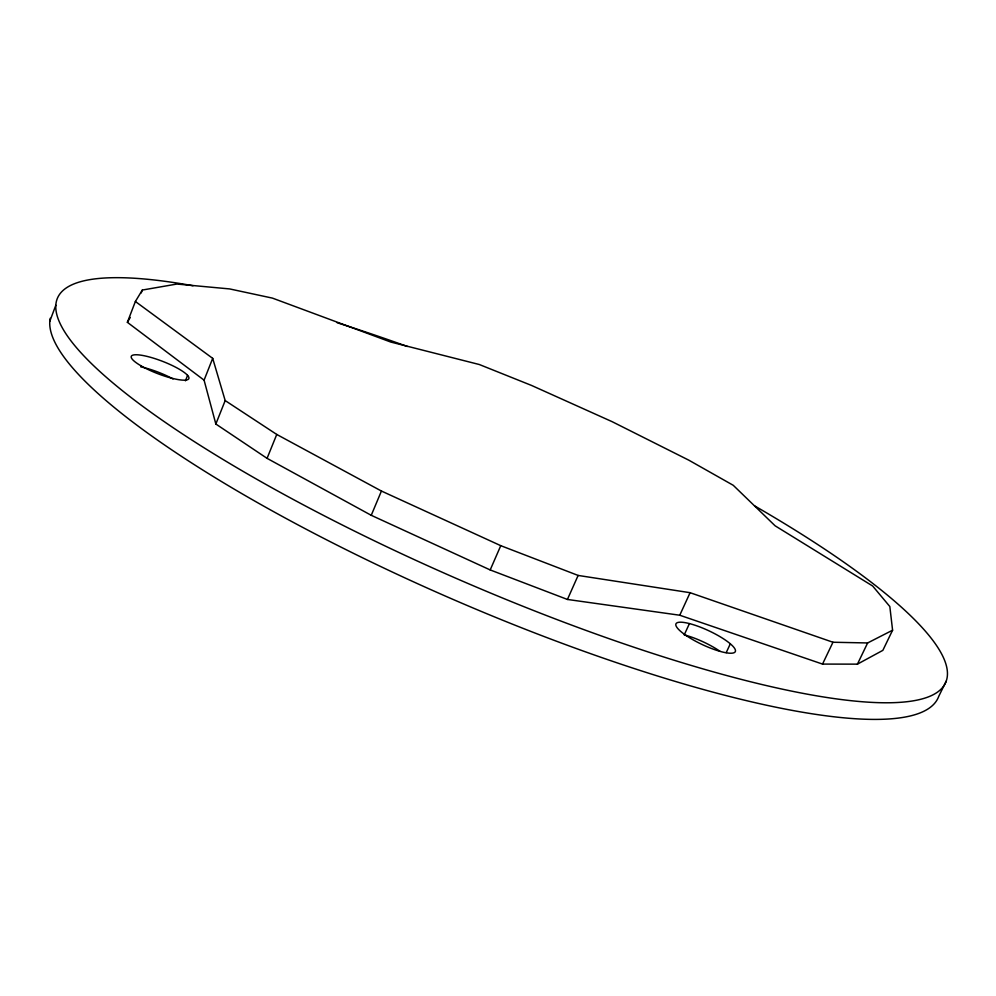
<?xml version="1.0" encoding="UTF-8"?>
<svg xmlns="http://www.w3.org/2000/svg" width="996" height="996" viewBox="0 0 996 996"><rect width="100%" height="100%" fill="white"/><g stroke="black" fill="none" stroke-linecap="round" stroke-linejoin="round"><path stroke-width="1.49" d="M49.8 321.272L55.838 305.212M204.08 380.161L127.376 322.318L135.381 301.489L142.328 290.048L176.902 284.047L229.653 288.927L272.443 298.115L390.731 342.039L479.362 364.536L531.515 385.427L612.117 421.669L688.883 460.214L733.255 485.301L775.112 525.801L872.658 586.009L889.826 606.527L892.59 630.207L882.854 650.351L857.432 664.145L822.534 664.083L679.758 615.229L567.434 599.455L490.194 569.936L371.247 515.306L267.065 458.347L215.846 424.022L204.08 380.161L212.696 358.361L135.381 301.489M141.22 292.924L142.328 290.048M185.43 380.833L187.584 375.368M215.846 424.022L225.183 400.579L212.696 358.361M267.065 458.347L276.751 434.455L225.183 400.579M371.247 515.306L381.431 491.04L276.751 434.455M490.194 569.936L500.764 545.671L578.128 575.439L690.091 592.695L832.967 642.246L867.628 642.955L892.59 630.207M567.434 599.455L578.128 575.439M679.758 615.229L690.091 592.695M689.431 623.583L684.227 634.888A32.706 7.819 25.2 0 1 719.946 651.26M726.221 652.629L730.317 643.814M822.534 664.083L832.967 642.246M857.432 664.145L867.628 642.955M946.2 681.164L938.767 696.279A483.072 102.675 23.4 0 1 467.087 605.444A483.072 102.675 23.4 0 1 50.211 318.272M127.376 322.318L130.252 317.475M381.431 491.04L500.764 545.671M754.595 505.868A483.894 98.953 23.4 0 1 850.783 700.661A483.894 98.953 23.4 0 1 201.441 446.146A483.894 98.953 23.4 0 1 193.025 285.752M337.158 322.741A483.894 98.953 23.4 0 1 407.364 346.484M140.722 366.839A30.851 6.785 21 0 1 173.03 378.966M686.219 635.573A32.744 7.632 25.1 0 0 734.961 652.106A32.744 7.632 25.1 0 0 695.781 625.488A32.744 7.632 25.1 0 0 686.219 635.573M140.697 365.632A30.888 6.623 21.1 0 0 188.331 379.277A30.888 6.623 21.1 0 0 151.143 357.477A30.888 6.623 21.1 0 0 140.697 365.632"/></g></svg>
